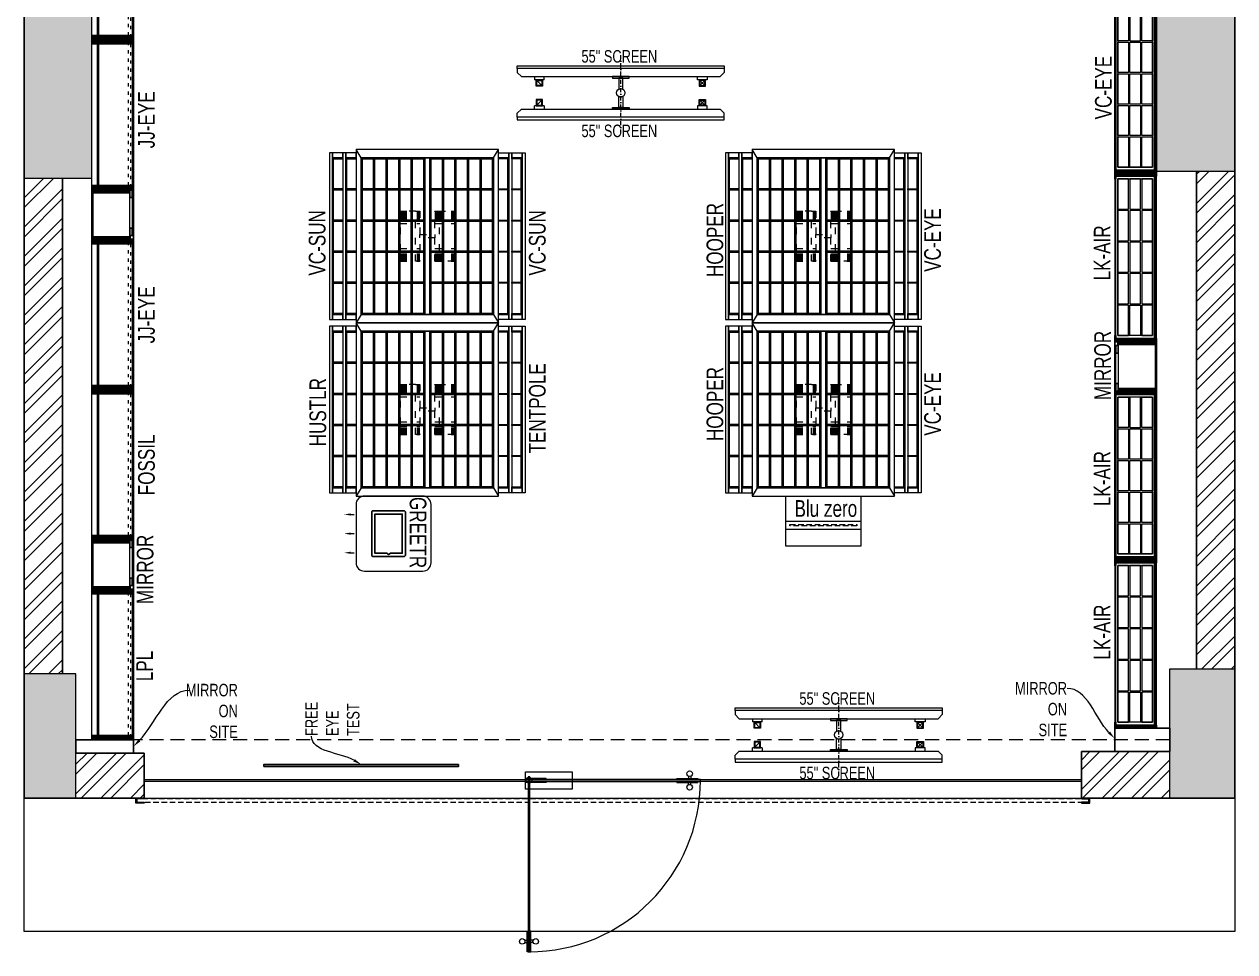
# Model space of a CAD drawing. Header units: feet. Extents: x 9123298 to 9130558, y -5938013 to -5926771.
# Drawn here: x 9123298 to 9130558, y -5938013 to -5932448 of the extents above; entities that cross this region are included whole.
import ezdxf
from ezdxf import colors
from ezdxf.entities.mleader import LeaderData, LeaderLine
from ezdxf.math import Vec2, Vec3

# ---------------------------------------------------------------- set-up
doc = ezdxf.new("R2010")
doc.units = ezdxf.units.FT
doc.header["$LTSCALE"] = 33
doc.header["$MEASUREMENT"] = 0
for name, pattern in [('ACAD_ISO03W100', [30, 12, -18]), ('D10_DASHED', [0.75, 0.5, -0.25]), ('DASHDOT2', [0.5, 0.25, -0.125, 0, -0.125]), ('HIDDEN', [9.525, 6.35, -3.175]), ('HIDDENX2', [0.75, 0.5, -0.25])]:
    doc.linetypes.add(name, pattern=pattern)
for name, color, linetype, lineweight in [('A-COL', 243, 'Continuous', 9), ('A-Glazing', 4, 'Continuous', 20), ('A-shutter', 8, 'Continuous', 18), ('A-STAIR', 6, 'Continuous', 5), ('beam', 90, 'Continuous', 9), ('column hatch', 5, 'Continuous', 0), ('Glazing', 141, 'Continuous', 15), ('LENS-DIM', 252, 'Continuous', 5), ('LENS-FURNITURE', 13, 'Continuous', 9), ('LENS-PARTITION', 21, 'Continuous', 25), ('LENS-TEXT', 31, 'Continuous', 5), ('LENS_TEXT', 31, 'Continuous', 5), ('LK-EQPMT', 3, 'Continuous', 18), ('LK-FF&E FLOOR', 1, 'Continuous', 9), ('LK-FF&E WALL', 1, 'Continuous', 9), ('LK-IT', 3, 'Continuous', 18), ('LN-ELEVATION-1', 81, 'Continuous', 25), ('LN-ELEVATION-2', 103, 'Continuous', 20), ('LN-ELEVATION-3', 125, 'Continuous', 18), ('LN-ELEVATION-4', 145, 'Continuous', 13), ('LN-ELEVATION-5', 167, 'Continuous', 5), ('LN-HATCH', 251, 'Continuous', 0), ('PLANO-TXT', 252, 'Continuous', 5), ('rolling shutter', 1, 'Continuous', 5)]:
    doc.layers.add(name, color=color, linetype=linetype, lineweight=lineweight)
doc.layers.add('A-WALL', color=1, linetype='Continuous')
doc.styles.add('LK TXT', font='GILC____.TTF', dxfattribs={"height": 100})
doc.styles.get("Standard").update_dxf_attribs({"font": 'GILC____.TTF'})
pattern_1 = [(45, (7858558.917, 3503823.203), (-4.4901280605, 4.4901280605), [])]
pattern_2 = [(45, (4208834.247, 1706614.74), (-4.4901280605, 4.4901280605), [])]
pattern_3 = [(45, (4209134.247, 1706614.74), (-4.4901280605, 4.4901280605), [])]

# ---------------------------------------------------------------- blocks, each defined once
blk = doc.blocks.new('BLUE ZERO')
at = {"layer": 'LENS-FURNITURE', "ltscale": 0.5}
for points in [[(86206.7, 120883.4), (86206.7, 120433.4), (85906.7, 120433.4), (85906.7, 120883.4)], [(86106.7, 120883.4), (86106.7, 120433.4), (86056.7, 120433.4), (86056.7, 120883.4)]]:
    blk.add_lwpolyline(points, close=True, dxfattribs=at)
at = {"layer": 'LENS-FURNITURE', "linetype": 'D10_DASHED', "ltscale": 2}
blk.add_lwpolyline([(86085.7, 120858.4), (86085.7, 120458.4), (86077.7, 120458.4), (86077.7, 120858.4)], close=True, dxfattribs=at)
blk = doc.blocks.new('VC HD 1010')
at = {"layer": 'LN-HATCH', "ltscale": 0.5}
h = blk.add_hatch(dxfattribs=at)
h.set_pattern_fill('ANSI31', color=256, scale=2)
h.set_pattern_definition([(45, (3761554.586, 1795022.936), (-4.490128061, 4.490128061), [])])
h.paths.add_polyline_path([(-505.2, 24), (-505.2, -166), (-499.2, -166), (-499.2, -176), (-505.2, -176), (-505.2, -220), (-487.2, -220), (-487.2, 24)])
h = blk.add_hatch(dxfattribs=at)
h.set_pattern_fill('ANSI31', color=256, scale=2)
h.set_pattern_definition(pattern_1)
h.paths.add_polyline_path([(504.8, 24), (504.8, -166), (498.8, -166), (498.8, -176), (504.8, -176), (504.8, -220), (486.8, -220), (486.8, 24)])
h = blk.add_hatch(dxfattribs=at)
h.set_pattern_fill('ANSI31', color=256, scale=2)
h.set_pattern_definition([(45, (7858741.917, 3503823.203), (-4.4901280605, 4.4901280605), [])])
h.paths.add_polyline_path([(-470.2, -220), (-470.2, -226), (-505.2, -226), (-505.2, -220)])
h = blk.add_hatch(dxfattribs=at)
h.set_pattern_fill('ANSI31', color=256, scale=2)
h.set_pattern_definition(pattern_1)
h.paths.add_polyline_path([(476.8, -220), (476.8, -226), (511.8, -226), (511.8, -220)])
at = {"layer": 'LN-ELEVATION-1', "ltscale": 0.5}
for points in [[(-505.2, 24), (-505.2, -166), (-499.2, -166), (-499.2, -176), (-505.2, -176), (-505.2, -220), (-487.2, -220), (-487.2, 24)], [(486.8, 12), (-487.2, 12), (-487.2, 18), (486.8, 18)], [(504.8, 24), (504.8, -166), (498.8, -166), (498.8, -176), (504.8, -176), (504.8, -220), (486.8, -220), (486.8, 24)], [(-470.2, -220), (-470.2, -226), (-505.2, -226), (-505.2, -220)], [(469.8, -220), (469.8, -226), (504.8, -226), (504.8, -220)]]:
    blk.add_lwpolyline(points, close=True, dxfattribs=at)
at = {"layer": 'LN-ELEVATION-2', "ltscale": 0.5}
blk.add_lwpolyline([(470.2, 0), (-470.2, 0), (-470.2, -208), (470.2, -208)], close=True, dxfattribs=at)
at = {"layer": 'LN-ELEVATION-3', "ltscale": 0.5}
for p, q in [((-487.2, 24), (486.8, 24)), ((-470.2, -220), (469.8, -220)), ((469.8, -226), (-470.2, -226))]:
    blk.add_line(p, q, dxfattribs=at)
for points in [[(-470.2, 0), (-288.5, 0), (-288.5, -64), (-470.2, -64)], [(-280.5, 0), (-98.8, 0), (-98.8, -64), (-280.5, -64)], [(-90.8, 0), (90.8, 0), (90.8, -64), (-90.8, -64)], [(98.8, 0), (280.5, 0), (280.5, -64), (98.8, -64)], [(288.5, 0), (470.2, 0), (470.2, -64), (288.5, -64)], [(-470.2, -136), (-288.5, -136), (-288.5, -72), (-470.2, -72)], [(-280.5, -72), (-98.8, -72), (-98.8, -136), (-280.5, -136)], [(-90.8, -72), (90.8, -72), (90.8, -136), (-90.8, -136)], [(98.8, -72), (280.5, -72), (280.5, -136), (98.8, -136)], [(288.5, -72), (470.2, -72), (470.2, -136), (288.5, -136)], [(-470.2, -144), (-288.5, -144), (-288.5, -208), (-470.2, -208)], [(-280.5, -144), (-98.8, -144), (-98.8, -208), (-280.5, -208)], [(-90.8, -144), (90.8, -144), (90.8, -208), (-90.8, -208)], [(98.8, -144), (280.5, -144), (280.5, -208), (98.8, -208)], [(288.5, -144), (470.2, -144), (470.2, -208), (288.5, -208)]]:
    blk.add_lwpolyline(points, close=True, dxfattribs=at)
blk = doc.blocks.new('MIRROR')
at = {"layer": 'LN-HATCH', "ltscale": 0.5}
h = blk.add_hatch(dxfattribs=at)
h.set_pattern_fill('ANSI31', color=256, scale=2)
h.set_pattern_definition([(45, (4060433.7416, 1708720.787), (-4.4901280605, 4.4901280605), [])])
h.paths.add_polyline_path([(212.9, 101.3), (230.9, 101.3), (230.9, -127.7), (212.9, -127.7)])
h.paths.add_polyline_path([(230.9, 95.3), (494.9, 95.3), (494.9, 101.3), (230.9, 101.3)])
h.paths.add_polyline_path([(512.9, 101.3), (494.9, 101.3), (494.9, -127.7), (512.9, -127.7)])
at = {"layer": 'Defpoints'}
blk.add_lwpolyline([(512.9, 101.3), (212.9, 101.3), (212.9, -148.7), (512.9, -148.7)], close=True, dxfattribs=at)
at = {"layer": 'LN-ELEVATION-1'}
for points in [[(212.9, 101.3), (230.9, 101.3), (230.9, -127.7), (212.9, -127.7)], [(230.9, 95.3), (494.9, 95.3), (494.9, 101.3), (230.9, 101.3)], [(512.9, 101.3), (494.9, 101.3), (494.9, -127.7), (512.9, -127.7)], [(259.9, -141.7), (259.9, -127.7), (214.9, -127.7), (214.9, -148.7), (223.9, -148.7), (223.9, -147.2), (216.4, -147.2), (216.4, -141.7)], [(442.9, -141.7), (442.9, -127.7), (487.9, -127.7), (487.9, -148.7), (478.9, -148.7), (478.9, -147.2), (486.4, -147.2), (486.4, -141.7)], [(504.9, -148.7), (504.9, -147.2), (509.4, -147.2), (509.4, -129.2), (487.9, -129.2), (487.9, -127.7), (510.9, -127.7), (510.9, -148.7)]]:
    blk.add_lwpolyline(points, close=True, dxfattribs=at)
at = {"layer": 'LN-ELEVATION-2', "color": 4, "lineweight": 0}
blk.add_lwpolyline([(216.4, -141.7), (486.4, -141.7), (486.4, -147.2), (216.4, -147.2)], close=True, dxfattribs=at)
at = {"layer": 'LN-ELEVATION-2'}
blk.add_lwpolyline([(259.9, -141.7), (442.9, -141.7), (442.9, -127.7), (259.9, -127.7)], close=True, dxfattribs=at)
at = {"layer": 'LN-ELEVATION-4', "ltscale": 0.5}
blk.add_line((478.9, -148.7), (223.9, -148.7), dxfattribs=at)
blk = doc.blocks.new('*U45')
at = {"layer": 'A-shutter', "color": 5, "ltscale": 10}
for points in [[(41038450.5, -1561539.2), (41038450.5, -1561544.2), (41038405.5, -1561544.2), (41038405.5, -1561564.2), (41038450.5, -1561564.2), (41038450.5, -1561569.2), (41038400.5, -1561569.2), (41038400.5, -1561539.2)], [(41044070.5, -1561539.2), (41044070.5, -1561544.2), (41044115.5, -1561544.2), (41044115.5, -1561564.2), (41044070.5, -1561564.2), (41044070.5, -1561569.2), (41044120.5, -1561569.2), (41044120.5, -1561539.2)]]:
    blk.add_lwpolyline(points, close=True, dxfattribs=at)
at = {"layer": 'A-shutter', "color": 5, "linetype": 'HIDDENX2', "ltscale": 2}
blk.add_lwpolyline([(41038405.5, -1561544.2), (41038405.5, -1561564.2), (41044115.5, -1561564.2), (41044115.5, -1561544.2)], close=True, dxfattribs=at)
blk = doc.blocks.new('A$Cf1aa3ac2')
at = {"layer": 'column hatch'}
h = blk.add_hatch(color=8, dxfattribs=at)
h.dxf.hatch_style = 1
h.paths.add_polyline_path([(-4713.2, 2675), (-5118.2, 2675), (-5118.2, 1675), (-4713.2, 1675)])
h.paths.add_polyline_path([(2141.8, 2715), (1671.8, 2715), (1671.8, 1715), (2141.8, 1715)])
h.paths.add_polyline_path([(2141.8, 8275), (1766.8, 8275), (1766.8, 7880), (1856.8, 7880), (1856.8, 7800), (2141.8, 7800)])
h.paths.add_polyline_path([(-4738.2, 8275), (-5118.2, 8275), (-5118.2, 7800), (-4838.2, 7800), (-4838.2, 7880), (-4738.2, 7880)])
h.paths.add_polyline_path([(-4808.2, -1300), (-5118.2, -1300), (-5118.2, -2045), (-4808.2, -2045)])
h.paths.add_polyline_path([(2141.8, -1270), (1751.8, -1270), (1751.8, -2045), (2141.8, -2045)])
at = {"layer": 'LN-HATCH'}
h = blk.add_hatch(dxfattribs=at)
h.set_pattern_fill('ANSI32', color=256, scale=333, angle=180)
h.set_pattern_definition([(225, (-6966311.21, 5286430.09), (88.2999593, -88.2999593), []), (225, (-6966370.08, 5286430.09), (88.2999593, -88.2999593), [])])
h.paths.add_polyline_path([(1751.8, -1765), (1221.8, -1765), (1221.8, -2045), (1751.8, -2045)])
h.paths.add_polyline_path([(-4398.2, -1775), (-4808.2, -1775), (-4808.2, -2045), (-4398.2, -2045)])
h.paths.add_polyline_path([(-4888.2, 1675), (-5118.2, 1675), (-5118.2, -1300), (-4888.2, -1300)])
h.paths.add_polyline_path([(-4893.2, 7800), (-5118.2, 7800), (-5118.2, 2675), (-4893.2, 2675)])
h.paths.add_polyline_path([(2141.8, 1715), (1911.8, 1715), (1911.8, -1270), (2141.8, -1270)])
h.paths.add_polyline_path([(2141.8, 7800), (1911.8, 7800), (1911.8, 2715), (2141.8, 2715)])
h.paths.add_polyline_path([(1766.8, 8275), (-1746.2, 8275), (-1746.2, 8045), (1766.8, 8045)])
h.paths.add_polyline_path([(-2763.2, 8275), (-4738.2, 8275), (-4738.2, 8045), (-2763.2, 8045)])
at = {"layer": 'A-COL'}
for p, q in [((1671.8, 1715), (1671.8, 2715)), ((-4713.2, 1675), (-4713.2, 2675)), ((-5118.2, 1675), (-4713.2, 1675)), ((2141.8, 1715), (1671.8, 1715)), ((-4808.2, -1300), (-5118.2, -1300)), ((-4808.2, -2045), (-4808.2, -1300)), ((1751.8, -2045), (1751.8, -1270)), ((1751.8, -1270), (2141.8, -1270))]:
    blk.add_line(p, q, dxfattribs=at)
at = {"layer": 'A-Glazing'}
blk.add_lwpolyline([(-4398.2, -1933.2), (1221.8, -1933.2), (1221.8, -1945.2), (-4398.2, -1945.2)], close=True, dxfattribs=at)
at = {"layer": 'A-STAIR'}
for p, q in [((-5118.2, -2845), (-5118.2, -2045)), ((-5118.2, -2045), (2141.8, -2045)), ((2141.8, -2045), (2141.8, -2845)), ((2141.8, -2845), (-5118.2, -2845))]:
    blk.add_line(p, q, dxfattribs=at)
at = {"layer": 'A-WALL'}
for p, q in [((-5118.2, -2045), (-5118.2, 8275)), ((2141.8, -2045), (2141.8, 8275)), ((-4888.2, -1300), (-4888.2, 1675)), ((1911.8, -1270), (1911.8, 1715)), ((-4398.2, -1775), (-4808.2, -1775)), ((-4398.2, -2045), (-4398.2, -1775)), ((1221.8, -2045), (1221.8, -1765)), ((1221.8, -1765), (1751.8, -1765)), ((-5118.2, -2045), (-4398.2, -2045)), ((1221.8, -2045), (2141.8, -2045))]:
    blk.add_line(p, q, dxfattribs=at)
at = {"layer": 'beam', "linetype": 'HIDDEN', "ltscale": 0.4}
blk.add_lwpolyline([(1751.8, -1695), (-4808.2, -1695), (-4808.2, -1775), (-4398.2, -1775), (-4398.2, -2045), (1221.8, -2045), (1221.8, -1765), (1751.8, -1765)], close=True, dxfattribs=at)
at = {"layer": 'rolling shutter'}
blk.add_blockref('*U45', (-41042848.7, 1559494.2), dxfattribs=at)
blk = doc.blocks.new('Entrance Door')
at = {"layer": 'Glazing', "ltscale": 111}
blk.add_hatch(color=256, dxfattribs=at).paths.add_polyline_path([(18, -34.8), (18, -1235), (30, -1235), (30, -34.8)])
at = {"layer": 'Glazing'}
for p, q in [((30, -54.2), (18, -66.2)), ((1117.8, -31.3), (1117.8, -54.3)), ((1117.8, -89.2), (1117.8, -66.3)), ((1132.8, -31.3), (1132.8, -54.3)), ((1132.8, -89.2), (1132.8, -66.3))]:
    blk.add_line(p, q, dxfattribs=at)
at = {"layer": 'Glazing', "ltscale": 44}
for p, q in [((-4.9, -1156.3), (18, -1156.3)), ((52.9, -1156.3), (30, -1156.3)), ((-4.9, -1171.3), (18, -1171.3)), ((52.9, -1171.3), (30, -1171.3))]:
    blk.add_line(p, q, dxfattribs=at)
at = {"layer": 'Glazing'}
for points in [[(320, -120.5), (0, -120.5), (0, 0), (320, 0)], [(0, -54.2), (142.5, -54.2), (142.5, -46.8), (0, -46.8)], [(0, -66.2), (142.5, -66.2), (142.5, -73.7), (0, -73.7)], [(1180.8, -54.3), (1038.3, -54.3), (1038.3, -46.8), (1180.8, -46.8)], [(1180.8, -66.3), (1038.3, -66.3), (1038.3, -73.8), (1180.8, -73.8)]]:
    blk.add_lwpolyline(points, close=True, dxfattribs=at)
at = {"layer": 'Glazing', "ltscale": 222}
blk.add_lwpolyline([(-1.5, -66.2), (1198.8, -66.2), (1198.8, -54.2), (-1.5, -54.2)], close=True, dxfattribs=at)
at = {"layer": 'Glazing', "ltscale": 111}
blk.add_lwpolyline([(18, -34.8), (18, -1235), (30, -1235), (30, -34.8)], close=True, dxfattribs=at)
at = {"layer": 'Glazing', "ltscale": 44}
for points in [[(18, -1092.5), (18, -1235), (10.5, -1235), (10.5, -1092.5)], [(30, -1092.5), (30, -1235), (37.5, -1235), (37.5, -1092.5)]]:
    blk.add_lwpolyline(points, close=True, dxfattribs=at)
at = {"layer": 'Glazing'}
for centre, radius in [((1125.3, -13.9), 19), ((24, -58.7), 19.8), ((1125.3, -106.6), 19)]:
    blk.add_circle(centre, radius, dxfattribs=at)
at = {"layer": 'Glazing', "ltscale": 44}
for centre in [(-22.4, -1163.8), (70.4, -1163.8)]:
    blk.add_circle(centre, 19, dxfattribs=at)
at = {"layer": 'Glazing', "ltscale": 222}
blk.add_arc((24, -60.2), 1174.8, 270, 359.99955, dxfattribs=at)
blk = doc.blocks.new('ffgd')
at = {"layer": 'LN-ELEVATION-4', "linetype": 'ACAD_ISO03W100', "ltscale": 0.1}
blk.add_lwpolyline([(0, 47.3), (0, -41.5), (-20, -41.5), (-20, 47.3)], close=True, dxfattribs=at)
at = {"layer": 'LN-ELEVATION-5', "linetype": 'ACAD_ISO03W100', "ltscale": 0.1}
for p, q in [((-159.9, 165.7), (-159.9, 47.3)), ((-159.7, 165.7), (-159.7, 47.3)), ((-159.4, 165.7), (-159.4, 47.3)), ((-159, 165.7), (-159, 47.3)), ((-158.5, 165.7), (-158.5, 47.3)), ((-157.9, 165.7), (-157.9, 47.3)), ((-157.1, 165.7), (-157.1, 47.3)), ((-156.1, 165.7), (-156.1, 47.3)), ((-154.1, 165.7), (-154.1, 47.3)), ((-151.1, 165.7), (-151.1, 47.3)), ((-146.1, 165.7), (-146.1, 47.3)), ((-141.1, 165.7), (-141.1, 47.3)), ((-135.1, 165.7), (-135.1, 47.3)), ((-128.1, 165.7), (-128.1, 47.3)), ((-120.1, 165.7), (-120.1, 47.3)), ((-111.1, 165.7), (-111.1, 47.3)), ((-102.1, 165.7), (-102.1, 47.3)), ((-85, 165.7), (-85, 47.3)), ((65, 165.7), (65, 47.3)), ((82.1, 165.7), (82.1, 47.3)), ((91.1, 165.7), (91.1, 47.3)), ((100.1, 165.7), (100.1, 47.3)), ((108.1, 165.7), (108.1, 47.3)), ((115.1, 165.7), (115.1, 47.3)), ((121.1, 165.7), (121.1, 47.3)), ((126.1, 165.7), (126.1, 47.3)), ((131.1, 165.7), (131.1, 47.3)), ((134.1, 165.7), (134.1, 47.3)), ((136.1, 165.7), (136.1, 47.3)), ((137.1, 165.7), (137.1, 47.3)), ((137.9, 165.7), (137.9, 47.3)), ((138.5, 165.7), (138.5, 47.3)), ((139, 165.7), (139, 47.3)), ((139.4, 165.7), (139.4, 47.3)), ((139.7, 165.7), (139.7, 47.3)), ((139.9, 165.7), (139.9, 47.3)), ((-159.9, -41.5), (-159.9, -159.9)), ((-159.7, -41.5), (-159.7, -159.9)), ((-159.4, -41.5), (-159.4, -159.9)), ((-159, -41.5), (-159, -159.9)), ((-158.5, -41.5), (-158.5, -159.9)), ((-157.9, -41.5), (-157.9, -159.9)), ((-157.1, -41.5), (-157.1, -159.9)), ((-156.1, -41.5), (-156.1, -159.9)), ((-154.1, -41.5), (-154.1, -159.9)), ((-151.1, -41.5), (-151.1, -159.9)), ((-146.1, -41.5), (-146.1, -159.9)), ((-141.1, -41.5), (-141.1, -159.9)), ((-135.1, -41.5), (-135.1, -159.9)), ((-128.1, -41.5), (-128.1, -159.9)), ((-120.1, -41.5), (-120.1, -159.9)), ((-111.1, -41.5), (-111.1, -159.9)), ((-102.1, -41.5), (-102.1, -159.9)), ((-85, -41.5), (-85, -159.9)), ((65, -41.5), (65, -159.9)), ((82.1, -41.5), (82.1, -159.9)), ((91.1, -41.5), (91.1, -159.9)), ((100.1, -41.5), (100.1, -159.9)), ((108.1, -41.5), (108.1, -159.9)), ((115.1, -41.5), (115.1, -159.9)), ((121.1, -41.5), (121.1, -159.9)), ((126.1, -41.5), (126.1, -159.9)), ((131.1, -41.5), (131.1, -159.9)), ((134.1, -41.5), (134.1, -159.9)), ((136.1, -41.5), (136.1, -159.9)), ((137.1, -41.5), (137.1, -159.9)), ((137.9, -41.5), (137.9, -159.9)), ((138.5, -41.5), (138.5, -159.9)), ((139, -41.5), (139, -159.9)), ((139.4, -41.5), (139.4, -159.9)), ((139.7, -41.5), (139.7, -159.9)), ((139.9, -41.5), (139.9, -159.9))]:
    blk.add_line(p, q, dxfattribs=at)
for points in [[(140, 73), (140, 165.7), (-160, 165.7), (-160, 73)], [(140, -67.1), (140, -159.9), (-160, -159.9), (-160, -67.1)]]:
    blk.add_lwpolyline(points, dxfattribs=at)
for points in [[(140, 73), (140, 47.3), (-160, 47.3), (-160, 73)], [(140, -41.5), (140, -67.1), (-160, -67.1), (-160, -41.5)]]:
    blk.add_lwpolyline(points, close=True, dxfattribs=at)
blk = doc.blocks.new('EURO 1040 x 1175')
at = {"layer": 'LN-ELEVATION-1'}
for points in [[(-470, -327.4), (470, -327.4), (470, 467.6), (-470, 467.6)], [(-470, 85.1), (470, 85.1), (470, 467.6), (-470, 467.6)], [(-283.2, 85.1), (-277.2, 85.1), (-277.2, 467.6), (-283.2, 467.6)], [(-96.4, 85.1), (-90.4, 85.1), (-90.4, 467.6), (-96.4, 467.6)], [(90.4, 85.1), (96.4, 85.1), (96.4, 467.6), (90.4, 467.6)], [(277.2, 85.1), (283.2, 85.1), (283.2, 467.6), (277.2, 467.6)], [(-470, 386.6), (-283.2, 386.6), (-283.2, 392.6), (-470, 392.6)], [(-277.2, 386.6), (-96.4, 386.6), (-96.4, 392.6), (-277.2, 392.6)], [(-90.4, 386.6), (90.4, 386.6), (90.4, 392.6), (-90.4, 392.6)], [(96.4, 386.6), (277.2, 386.6), (277.2, 392.6), (96.4, 392.6)], [(283.2, 386.6), (470, 386.6), (470, 392.6), (283.2, 392.6)], [(-470, 311.2), (-283.2, 311.2), (-283.2, 317.2), (-470, 317.2)], [(-277.2, 311.2), (-96.4, 311.2), (-96.4, 317.2), (-277.2, 317.2)], [(-90.4, 311.2), (90.4, 311.2), (90.4, 317.2), (-90.4, 317.2)], [(96.4, 311.2), (277.2, 311.2), (277.2, 317.2), (96.4, 317.2)], [(283.2, 311.2), (470, 311.2), (470, 317.2), (283.2, 317.2)], [(-470, 235.8), (-283.2, 235.8), (-283.2, 241.8), (-470, 241.8)], [(-277.2, 235.8), (-96.4, 235.8), (-96.4, 241.8), (-277.2, 241.8)], [(-90.4, 235.8), (90.4, 235.8), (90.4, 241.8), (-90.4, 241.8)], [(96.4, 235.8), (277.2, 235.8), (277.2, 241.8), (96.4, 241.8)], [(283.2, 235.8), (470, 235.8), (470, 241.8), (283.2, 241.8)], [(-470, 160.4), (-283.2, 160.4), (-283.2, 166.4), (-470, 166.4)], [(-277.2, 160.4), (-96.4, 160.4), (-96.4, 166.4), (-277.2, 166.4)], [(-90.4, 160.4), (90.4, 160.4), (90.4, 166.4), (-90.4, 166.4)], [(96.4, 160.4), (277.2, 160.4), (277.2, 166.4), (96.4, 166.4)], [(283.2, 160.4), (470, 160.4), (470, 166.4), (283.2, 166.4)], [(-470, 85.1), (470, 85.1), (470, 55.1), (-470, 55.1)], [(-470, 55.1), (470, 55.1), (470, -327.4), (-470, -327.4)], [(-283.2, 55.1), (-277.2, 55.1), (-277.2, -327.4), (-283.2, -327.4)], [(-96.4, 55.1), (-90.4, 55.1), (-90.4, -327.4), (-96.4, -327.4)], [(90.4, 55.1), (96.4, 55.1), (96.4, -327.4), (90.4, -327.4)], [(277.2, 55.1), (283.2, 55.1), (283.2, -327.4), (277.2, -327.4)], [(-470, -20.3), (-283.2, -20.3), (-283.2, -26.3), (-470, -26.3)], [(-277.2, -20.3), (-96.4, -20.3), (-96.4, -26.3), (-277.2, -26.3)], [(-90.4, -20.3), (90.4, -20.3), (90.4, -26.3), (-90.4, -26.3)], [(96.4, -20.3), (277.2, -20.3), (277.2, -26.3), (96.4, -26.3)], [(283.2, -20.3), (470, -20.3), (470, -26.3), (283.2, -26.3)], [(-470, -95.7), (-283.2, -95.7), (-283.2, -101.7), (-470, -101.7)], [(-277.2, -95.7), (-96.4, -95.7), (-96.4, -101.7), (-277.2, -101.7)], [(-90.4, -95.7), (90.4, -95.7), (90.4, -101.7), (-90.4, -101.7)], [(96.4, -95.7), (277.2, -95.7), (277.2, -101.7), (96.4, -101.7)], [(283.2, -95.7), (470, -95.7), (470, -101.7), (283.2, -101.7)], [(-470, -171.1), (-283.2, -171.1), (-283.2, -177.1), (-470, -177.1)], [(-277.2, -171.1), (-96.4, -171.1), (-96.4, -177.1), (-277.2, -177.1)], [(-90.4, -171.1), (90.4, -171.1), (90.4, -177.1), (-90.4, -177.1)], [(96.4, -171.1), (277.2, -171.1), (277.2, -177.1), (96.4, -177.1)], [(283.2, -171.1), (470, -171.1), (470, -177.1), (283.2, -177.1)], [(-470, -246.4), (-283.2, -246.4), (-283.2, -252.4), (-470, -252.4)], [(-277.2, -246.4), (-96.4, -246.4), (-96.4, -252.4), (-277.2, -252.4)], [(-90.4, -246.4), (90.4, -246.4), (90.4, -252.4), (-90.4, -252.4)], [(96.4, -246.4), (277.2, -246.4), (277.2, -252.4), (96.4, -252.4)], [(283.2, -246.4), (470, -246.4), (470, -252.4), (283.2, -252.4)]]:
    blk.add_lwpolyline(points, close=True, dxfattribs=at)
for points in [[(-283.2, 461.6), (-464, 461.6), (-464, 317.2)], [(-96.4, 461.6), (-277.2, 461.6)], [(90.4, 461.6), (-90.4, 461.6)], [(277.2, 461.6), (96.4, 461.6)], [(464, 317.2), (464, 461.6), (283.2, 461.6)], [(-464, 311.2), (-464, 241.8)], [(464, 241.8), (464, 311.2)], [(-464, 235.8), (-464, 166.4)], [(464, 166.4), (464, 235.8)], [(-464, 160.4), (-464, 91.1), (-283.2, 91.1)], [(283.2, 91.1), (464, 91.1), (464, 160.4)], [(-277.2, 91.1), (-96.4, 91.1)], [(-90.4, 91.1), (90.4, 91.1)], [(96.4, 91.1), (277.2, 91.1)], [(-464, -20.3), (-464, 49.1), (-283.2, 49.1)], [(-277.2, 49.1), (-96.4, 49.1)], [(-90.4, 49.1), (90.4, 49.1)], [(96.4, 49.1), (277.2, 49.1)], [(283.2, 49.1), (464, 49.1), (464, -20.3)], [(-464, -95.7), (-464, -26.3)], [(464, -26.3), (464, -95.7)], [(-464, -171.1), (-464, -101.7)], [(464, -101.7), (464, -171.1)], [(-283.2, -321.4), (-464, -321.4), (-464, -177.1)], [(464, -177.1), (464, -321.4), (283.2, -321.4)], [(-96.4, -321.4), (-277.2, -321.4)], [(90.4, -321.4), (-90.4, -321.4)], [(277.2, -321.4), (96.4, -321.4)]]:
    blk.add_lwpolyline(points, dxfattribs=at)
at = {"layer": 'LN-ELEVATION-2'}
blk.add_lwpolyline([(-520, -357.4), (520, -357.4), (520, 497.6), (-520, 497.6)], close=True, dxfattribs=at)
for points in [[(-470, 467.6), (-520, 497.6)], [(470, 467.6), (520, 497.6)], [(-470, -327.4), (-520, -357.4)], [(470, -327.4), (520, -357.4)]]:
    blk.add_lwpolyline(points, dxfattribs=at)
at = {"layer": 'LN-ELEVATION-3'}
for points in [[(-500, 559.6), (500, 559.6), (500, 577.6), (-500, 577.6)], [(-500, 497.6), (-470, 497.6), (-470, 559.6), (-500, 559.6)], [(470, 497.6), (500, 497.6), (500, 559.6), (470, 559.6)], [(-500, -357.4), (-470, -357.4), (-470, -419.4), (-500, -419.4)], [(470, -357.4), (500, -357.4), (500, -419.4), (470, -419.4)], [(-500, -419.4), (500, -419.4), (500, -437.4), (-500, -437.4)]]:
    blk.add_lwpolyline(points, close=True, dxfattribs=at)
at = {"layer": 'LN-ELEVATION-4'}
for points in [[(-500, 639.6), (500, 639.6), (500, 657.6), (-500, 657.6)], [(-500, 577.6), (-470, 577.6), (-470, 639.6), (-500, 639.6)], [(470, 577.6), (500, 577.6), (500, 639.6), (470, 639.6)], [(-470, 497.6), (-464, 497.6), (-464, 559.6), (-470, 559.6)], [(-464, 553.6), (-283.2, 553.6), (-283.2, 559.6), (-464, 559.6)], [(-283.2, 497.6), (-277.2, 497.6), (-277.2, 559.6), (-283.2, 559.6)], [(-277.2, 553.6), (-96.4, 553.6), (-96.4, 559.6), (-277.2, 559.6)], [(-96.4, 497.6), (-90.4, 497.6), (-90.4, 559.6), (-96.4, 559.6)], [(-90.4, 553.6), (90.4, 553.6), (90.4, 559.6), (-90.4, 559.6)], [(90.4, 497.6), (96.4, 497.6), (96.4, 559.6), (90.4, 559.6)], [(96.4, 553.6), (277.2, 553.6), (277.2, 559.6), (96.4, 559.6)], [(277.2, 497.6), (283.2, 497.6), (283.2, 559.6), (277.2, 559.6)], [(283.2, 553.6), (464, 553.6), (464, 559.6), (283.2, 559.6)], [(464, 497.6), (470, 497.6), (470, 559.6), (464, 559.6)], [(-470, -357.4), (-464, -357.4), (-464, -419.4), (-470, -419.4)], [(-283.2, -357.4), (-277.2, -357.4), (-277.2, -419.4), (-283.2, -419.4)], [(-96.4, -357.4), (-90.4, -357.4), (-90.4, -419.4), (-96.4, -419.4)], [(90.4, -357.4), (96.4, -357.4), (96.4, -419.4), (90.4, -419.4)], [(277.2, -357.4), (283.2, -357.4), (283.2, -419.4), (277.2, -419.4)], [(464, -357.4), (470, -357.4), (470, -419.4), (464, -419.4)], [(-464, -413.4), (-283.2, -413.4), (-283.2, -419.4), (-464, -419.4)], [(-277.2, -413.4), (-96.4, -413.4), (-96.4, -419.4), (-277.2, -419.4)], [(-90.4, -413.4), (90.4, -413.4), (90.4, -419.4), (-90.4, -419.4)], [(96.4, -413.4), (277.2, -413.4), (277.2, -419.4), (96.4, -419.4)], [(283.2, -413.4), (464, -413.4), (464, -419.4), (283.2, -419.4)], [(-500, -437.4), (-470, -437.4), (-470, -499.4), (-500, -499.4)], [(-500, -499.4), (500, -499.4), (500, -517.4), (-500, -517.4)], [(470, -437.4), (500, -437.4), (500, -499.4), (470, -499.4)]]:
    blk.add_lwpolyline(points, close=True, dxfattribs=at)
at = {"layer": 'LN-ELEVATION-5'}
for points in [[(-470, 577.6), (-464, 577.6), (-464, 639.6), (-470, 639.6)], [(-464, 633.6), (-283.2, 633.6), (-283.2, 639.6), (-464, 639.6)], [(-283.2, 577.6), (-277.2, 577.6), (-277.2, 639.6), (-283.2, 639.6)], [(-277.2, 633.6), (-96.4, 633.6), (-96.4, 639.6), (-277.2, 639.6)], [(-96.4, 577.6), (-90.4, 577.6), (-90.4, 639.6), (-96.4, 639.6)], [(-90.4, 633.6), (90.4, 633.6), (90.4, 639.6), (-90.4, 639.6)], [(90.4, 577.6), (96.4, 577.6), (96.4, 639.6), (90.4, 639.6)], [(96.4, 633.6), (277.2, 633.6), (277.2, 639.6), (96.4, 639.6)], [(277.2, 577.6), (283.2, 577.6), (283.2, 639.6), (277.2, 639.6)], [(283.2, 633.6), (464, 633.6), (464, 639.6), (283.2, 639.6)], [(464, 577.6), (470, 577.6), (470, 639.6), (464, 639.6)], [(-470, -437.4), (-464, -437.4), (-464, -499.4), (-470, -499.4)], [(-464, -493.4), (-283.2, -493.4), (-283.2, -499.4), (-464, -499.4)], [(-283.2, -437.4), (-277.2, -437.4), (-277.2, -499.4), (-283.2, -499.4)], [(-277.2, -493.4), (-96.4, -493.4), (-96.4, -499.4), (-277.2, -499.4)], [(-96.4, -437.4), (-90.4, -437.4), (-90.4, -499.4), (-96.4, -499.4)], [(-90.4, -493.4), (90.4, -493.4), (90.4, -499.4), (-90.4, -499.4)], [(90.4, -437.4), (96.4, -437.4), (96.4, -499.4), (90.4, -499.4)], [(96.4, -493.4), (277.2, -493.4), (277.2, -499.4), (96.4, -499.4)], [(277.2, -437.4), (283.2, -437.4), (283.2, -499.4), (277.2, -499.4)], [(283.2, -493.4), (464, -493.4), (464, -499.4), (283.2, -499.4)], [(464, -437.4), (470, -437.4), (470, -499.4), (464, -499.4)]]:
    blk.add_lwpolyline(points, close=True, dxfattribs=at)
at = {"layer": 'LENS-DIM'}
blk.add_blockref('ffgd', (10, 67.1), dxfattribs=at)
blk = doc.blocks.new('JJ SH 900')
at = {"layer": 'LN-HATCH', "ltscale": 0.5}
h = blk.add_hatch(dxfattribs=at)
h.set_pattern_fill('ANSI31', color=256, scale=50)
h.paths.add_polyline_path([(-911.8, 0), (-911.8, -190), (-905.8, -190), (-905.8, -200), (-911.8, -200), (-911.8, -244), (-886.8, -244), (-886.8, 0)])
h = blk.add_hatch(dxfattribs=at)
h.set_pattern_fill('ANSI31', color=256, scale=2)
h.set_pattern_definition(pattern_2)
h.paths.add_polyline_path([(-11.8, 0), (-11.8, -190), (-17.8, -190), (-17.8, -200), (-11.8, -200), (-11.8, -244), (-36.8, -244), (-36.8, 0)])
h = blk.add_hatch(dxfattribs=at)
h.set_pattern_fill('ANSI31', color=256, scale=2)
h.set_pattern_definition(pattern_3)
h.paths.add_polyline_path([(-36.8, -40), (-886.8, -40), (-886.8, -34), (-36.8, -34)])
h = blk.add_hatch(dxfattribs=at)
h.set_pattern_fill('ANSI31', color=256, scale=2)
h.set_pattern_definition(pattern_3)
h.paths.add_polyline_path([(-876.8, -244), (-876.8, -250), (-911.8, -250), (-911.8, -244)])
h = blk.add_hatch(dxfattribs=at)
h.set_pattern_fill('ANSI31', color=256, scale=2)
h.set_pattern_definition(pattern_2)
h.paths.add_polyline_path([(-46.8, -244), (-46.8, -250), (-11.8, -250), (-11.8, -244)])
at = {"layer": 'LN-ELEVATION-1', "ltscale": 0.5}
for points in [[(-911.8, 0), (-911.8, -190), (-905.8, -190), (-905.8, -200), (-911.8, -200), (-911.8, -244), (-886.8, -244), (-886.8, 0)], [(-11.8, 0), (-11.8, -190), (-17.8, -190), (-17.8, -200), (-11.8, -200), (-11.8, -244), (-36.8, -244), (-36.8, 0)], [(-36.8, -40), (-886.8, -40), (-886.8, -34), (-36.8, -34)], [(-876.8, -244), (-876.8, -250), (-911.8, -250), (-911.8, -244)], [(-46.8, -244), (-46.8, -250), (-11.8, -250), (-11.8, -244)]]:
    blk.add_lwpolyline(points, close=True, dxfattribs=at)
at = {"layer": 'LN-ELEVATION-3', "ltscale": 0.5}
for p, q in [((-886.8, 0), (-36.8, 0)), ((-876.8, -244), (-46.8, -244)), ((-46.8, -250), (-876.8, -250))]:
    blk.add_line(p, q, dxfattribs=at)
at = {"layer": 'LN-ELEVATION-4', "linetype": 'ACAD_ISO03W100', "ltscale": 0.05}
blk.add_lwpolyline([(-886.8, -220), (-36.8, -220), (-36.8, -232), (-886.8, -232)], close=True, dxfattribs=at)
blk = doc.blocks.new('GREETR 450x450')
at = {"layer": 'LN-ELEVATION-1', "linetype": 'ByBlock', "lineweight": -2}
for p, q in [((481.3, 339.7), (461, 339.7)), ((481.3, 225), (461, 225)), ((481.3, 110.3), (461, 110.3))]:
    blk.add_line(p, q, dxfattribs=at)
at = {"layer": 'LN-ELEVATION-1'}
for points in [[(355.5, 98.3), (355.5, 352.3, 0.414214), (345.5, 362.3), (163.5, 362.3, 0.414214), (153.5, 352.3), (153.5, 98.3, 0.414214), (163.5, 88.3), (345.5, 88.3, 0.414214)], [(264, 342.8), (336.5, 342.8), (336.5, 107.8), (172.5, 107.8), (172.5, 342.8), (245, 342.8, 0.327538), (246.9, 344.2, -0.733799), (262.1, 344.2, 0.327538)]]:
    blk.add_lwpolyline(points, format="xyb", close=True, dxfattribs=at)
at = {"layer": 'LN-ELEVATION-1', "linetype": 'ByBlock', "lineweight": -2}
for points in [[(481.3, 346.4), (481.3, 333.1), (521.3, 339.7)], [(481.3, 231.7), (481.3, 218.3), (521.3, 225)], [(481.3, 116.9), (481.3, 103.6), (521.3, 110.3)]]:
    blk.add_solid(points, dxfattribs=at)
at = {"layer": 'LN-ELEVATION-2'}
blk.add_lwpolyline([(50, 0), (400, 0, 0.414214), (450, 50), (450, 400, 0.414214), (400, 450), (50, 450, 0.414214), (0, 400), (0, 50, 0.414214)], format="xyb", close=True, dxfattribs=at)
at = {"layer": 'LENS-TEXT', "color": 0, "linetype": 'Continuous', "ltscale": 3, "insert": (78.9, 218.7), "char_height": 100, "attachment_point": 5, "rotation": 90, "style": 'LK TXT'}
blk.add_mtext_dynamic_manual_height_columns('GREETR', width=353.056, gutter_width=0.5, heights=[0], dxfattribs=at)
blk = doc.blocks.new('55INCH')
at = {"layer": 'LK-EQPMT', "ltscale": 12}
for p, q in [((2111558.8, 1135690.5), (2111583.2, 1135690.5)), ((2111583.2, 1135690.5), (2111607.7, 1135666)), ((2111607.7, 1134473.9), (2111607.7, 1135666)), ((2111607.7, 1135587.9), (2111627.2, 1135587.9)), ((2111627.2, 1135587.9), (2111627.2, 1135529.3)), ((2111627.2, 1135529.3), (2111607.7, 1135529.3)), ((2111627.2, 1134610.6), (2111607.7, 1134610.6)), ((2111627.2, 1134610.6), (2111627.2, 1134552)), ((2111607.7, 1134552), (2111627.2, 1134552)), ((2111558.8, 1134449.5), (2111583.2, 1134449.5)), ((2111583.2, 1134449.5), (2111607.7, 1134473.9))]:
    blk.add_line(p, q, dxfattribs=at)
at = {"layer": 'LK-EQPMT'}
for p, q in [((2111661.6, 1135543.3), (2111631, 1135573.9)), ((2111661.6, 1135573.9), (2111631, 1135543.3)), ((2111661.6, 1134597.1), (2111631, 1134566.5))]:
    blk.add_line(p, q, dxfattribs=at)
at = {"layer": 'LK-EQPMT', "ltscale": 12}
blk.add_lwpolyline([(2111542.6, 1135690.5), (2111558.8, 1135690.5), (2111558.8, 1134449.5), (2111542.6, 1134449.5)], close=True, dxfattribs=at)
at = {"layer": 'LK-EQPMT'}
for points in [[(2111627.2, 1135577.7), (2111627.2, 1135539.5), (2111665.4, 1135539.5), (2111665.4, 1135577.7)], [(2111631, 1135573.9), (2111631, 1135543.3), (2111661.6, 1135543.3), (2111661.6, 1135573.9)], [(2111627.2, 1134562.7), (2111627.2, 1134600.9), (2111665.4, 1134600.9), (2111665.4, 1134562.7)], [(2111631, 1134566.5), (2111631, 1134597.1), (2111661.6, 1134597.1), (2111661.6, 1134566.5)]]:
    blk.add_lwpolyline(points, close=True, dxfattribs=at)

msp = doc.modelspace()

# ---------------------------------------------------------------- linework, layer by layer
msp.add_lwpolyline([(9125903.5, -5936889), (9124735.5, -5936889), (9124735.5, -5936901), (9125903.5, -5936901)], close=True)
at = {"layer": 'LENS-PARTITION'}
for points in [[(9129838.3, -5936671.3), (9130168.3, -5936671.3), (9130168.3, -5936811.3), (9129838.3, -5936811.3)], [(9123953.3, -5936741.3), (9123608.3, -5936741.3), (9123608.3, -5936821.3), (9123953.3, -5936821.3)]]:
    msp.add_lwpolyline(points, close=True, dxfattribs=at)
at = {"layer": 'LK-IT', "color": 1, "linetype": 'DASHDOT2', "ltscale": 3}
for p, q in [((9126876, -5933104.5), (9126876, -5932615.5)), ((9128182.9, -5936956.7), (9128182.9, -5936467.6))]:
    msp.add_line(p, q, dxfattribs=at)
at = {"layer": 'LK-IT'}
for points in [[(9126926, -5932762.6), (9126826, -5932762.6), (9126826, -5932772.6), (9126926, -5932772.6)], [(9126926, -5932957.4), (9126826, -5932957.4), (9126826, -5932947.4), (9126926, -5932947.4)], [(9128232.9, -5936614.7), (9128132.9, -5936614.7), (9128132.9, -5936624.7), (9128232.9, -5936624.7)], [(9128232.9, -5936809.6), (9128132.9, -5936809.6), (9128132.9, -5936799.6), (9128232.9, -5936799.6)]]:
    msp.add_lwpolyline(points, close=True, dxfattribs=at)
for points in [[(9126888.5, -5932838.3), (9126888.5, -5932772.6), (9126863.5, -5932772.6), (9126863.5, -5932838.3, -0.267949), (9126888.5, -5932838.3, 1)], [(9126888.5, -5932881.7), (9126888.5, -5932947.4), (9126863.5, -5932947.4), (9126863.5, -5932881.7, 0.267949), (9126888.5, -5932881.7, -1)], [(9128195.4, -5936690.5), (9128195.4, -5936624.7), (9128170.4, -5936624.7), (9128170.4, -5936690.5, -0.267949), (9128195.4, -5936690.5, 1)], [(9128195.4, -5936733.8), (9128195.4, -5936799.6), (9128170.4, -5936799.6), (9128170.4, -5936733.8, 0.267949), (9128195.4, -5936733.8, -1)]]:
    msp.add_lwpolyline(points, format="xyb", dxfattribs=at)
at = {"layer": 'LK-IT', "color": 1}
for centre in [(9126876, -5932860), (9128182.9, -5936712.1)]:
    msp.add_circle(centre, 25, dxfattribs=at)

# ---------------------------------------------------------------- block references
at = {"layer": 'A-Glazing', "xscale": 0.8748404702499005, "yscale": 0.8748404702499005, "zscale": 0.8748404702499005, "rotation": 1.10906808705e-05}
msp.add_blockref('Entrance Door', (9126304.6, -5936932.7), dxfattribs=at)
at = {"layer": 'LENS-DIM', "color": 2}
msp.add_blockref('A$Cf1aa3ac2', (9128416.5, -5935046.2), dxfattribs=at)
at = {"layer": 'LK-FF&E FLOOR'}
for name, p, rotation in [('EURO 1040 x 1175', (9125785.9, -5933719.4), 90), ('EURO 1040 x 1175', (9128160.9, -5933719.4), 90), ('EURO 1040 x 1175', (9125785.9, -5934759.4), 90), ('EURO 1040 x 1175', (9128160.9, -5934759.4), 90), ('GREETR 450x450', (9125738.3, -5935279.4), 179.9999999999999), ('BLUE ZERO', (9007432.4, -5849372.7), 270)]:
    msp.add_blockref(name, p, dxfattribs=dict(at, rotation=rotation))
at = {"layer": 'LK-FF&E WALL'}
for name, p, rotation in [('JJ SH 900', (9123703.3, -5931629.5), 90), ('VC HD 1010', (9130064.3, -5932836.4), 270), ('JJ SH 900', (9123703.3, -5932529.5), 90.00000000000003), ('JJ SH 900', (9123703.3, -5933729.5), 90.00000000000003), ('JJ SH 900', (9123703.3, -5934629.5), 90.00000000000003), ('VC HD 1010', (9130064.3, -5935156.4), 270), ('JJ SH 900', (9123703.3, -5935829.5), 90)]:
    msp.add_blockref(name, p, dxfattribs=dict(at, rotation=rotation))
at = {"layer": 'LK-FF&E WALL', "xscale": -1}
for name, p, rotation in [('VC HD 1010', (9130064.3, -5933846.1), 270), ('MIRROR', (9123804.7, -5933228.3), 90), ('MIRROR', (9129987, -5934864.2), 270), ('MIRROR', (9123804.7, -5935328.3), 90), ('VC HD 1010', (9130064.3, -5936166.1), 270)]:
    msp.add_blockref(name, p, dxfattribs=dict(at, rotation=rotation))
at = {"layer": 'LK-IT', "rotation": 270}
for p in [(7991806, -3821154.9), (7993113, -3825007.1)]:
    msp.add_blockref('55INCH', p, dxfattribs=at)
at = {"layer": 'LK-IT', "xscale": -1, "rotation": 270}
for p in [(7991806, -8044565.1), (7993113, -8048417.2)]:
    msp.add_blockref('55INCH', p, dxfattribs=at)

# ---------------------------------------------------------------- texts
at = {"layer": 'LENS-TEXT', "color": 0, "linetype": 'Continuous', "ltscale": 3, "char_height": 75, "width": 783.964, "attachment_point": 5, "style": 'LK TXT'}
for insert in [(9126867.5, -5932641.8), (9126867.5, -5933088.8), (9128174.5, -5936493.9), (9128174.5, -5936940.9)]:
    msp.add_mtext('\\pt225;55" SCREEN', dxfattribs=dict(at, insert=insert))
at = {"layer": 'LENS_TEXT', "linetype": 'Continuous', "ltscale": 3, "char_height": 100, "width": 324.474, "attachment_point": 5, "rotation": 90, "style": 'LK TXT'}
for insert in [(9129766.1, -5934495.9, -23744), (9124024.1, -5935718.9, -23744)]:
    msp.add_mtext('{\\C7;MIRROR}', dxfattribs=dict(at, insert=insert))
at = {"layer": 'PLANO-TXT', "linetype": 'Continuous', "ltscale": 3, "char_height": 100, "width": 149.547, "attachment_point": 5, "rotation": 90, "style": 'LK TXT'}
for s, insert in [('VC-EYE', (9129770.8, -5932828.7, -23744)), ('JJ-EYE', (9124031.9, -5933021.8, -23744)), ('VC-SUN', (9125055.7, -5933760.3, -23744)), ('VC-SUN', (9126376, -5933760.3, -23744)), ('HOOPER', (9127441.1, -5933743, -23744)), ('VC-EYE ', (9128746.5, -5933743, -23744)), ('LK-AIR', (9129762.9, -5933820.2, -23744)), ('JJ-EYE', (9124031.9, -5934192.3, -23744)), ('TENTPOLE', (9126376, -5934752.9, -23744)), ('HOOPER', (9127441.1, -5934727, -23744)), ('VC-EYE ', (9128746.5, -5934726.5, -23744)), ('HUSTLR', (9125059.9, -5934775.9, -23744)), ('FOSSIL', (9124031.9, -5935092, -23744)), ('LK-AIR', (9129762.9, -5935174.2, -23744)), ('LK-AIR', (9129762.9, -5936095.3, -23744)), ('LPL', (9124020, -5936298.6, -23744))]:
    msp.add_mtext(s, dxfattribs=dict(at, insert=insert))
at = {"layer": 'PLANO-TXT', "linetype": 'Continuous', "ltscale": 3, "insert": (9128106, -5935354.4), "char_height": 100, "width": 510.552, "attachment_point": 5, "style": 'LK TXT'}
msp.add_mtext('\\pt800;Blu zero', dxfattribs=at)

# ---------------------------------------------------------------- leaders
at = {"layer": 'LENS-TEXT', "color": 0, "linetype": 'Continuous', "ltscale": 3}
ml = msp.add_multileader_mtext('Standard', dxfattribs=at)
ml.set_content('\\pxqr,t3;{\\C0;MIRROR ON SITE}', color=1)
ml.set_leader_properties(color=256, linetype='ByLayer', lineweight=-1)
ml.build(insert=Vec2(0, 0))
ml.multileader.update_dxf_attribs({"leader_type": 2, "dogleg_length": 0.36, "arrow_head_size": 50})
ctx = ml.context
ctx.base_point, ctx.char_height, ctx.arrow_head_size, ctx.landing_gap_size, ctx.plane_origin, ctx.plane_x_axis, ctx.plane_y_axis = Vec3(9124289.9, -5936443.4, 47488.1), 75, 50, 0.09, Vec3(9130590.9, -5938068.5, 47488.1), Vec3(0.999999, -0.001097), Vec3(0.001097, 0.999999)
notes = []
notes.append((ctx, [(1, (1, 1, 0), (9124289.5, -5936443.4, 47488.1), (0.999999, -0.001097), 0.36, [(1, [(9123953.3, -5936781.3, 47488.1)], 0, [])])]))
ctx.mtext.insert, ctx.mtext.text_direction, ctx.mtext.rotation, ctx.mtext.width, ctx.mtext.flow_direction = Vec3(9124290, -5936405.4, 47488.1), Vec3(0.999999, -0.001097), 6.282088, 289.544, 5
ml = msp.add_multileader_mtext('Standard', dxfattribs=at)
ml.set_content('\\pxqr,t3;{\\C0;MIRROR ON SITE}', color=1)
ml.set_leader_properties(color=256, linetype='ByLayer', lineweight=-1)
ml.build(insert=Vec2(0, 0))
ml.multileader.update_dxf_attribs({"leader_type": 2, "dogleg_length": 0.36, "arrow_head_size": 50})
ctx = ml.context
ctx.base_point, ctx.char_height, ctx.arrow_head_size, ctx.landing_gap_size, ctx.plane_origin, ctx.plane_x_axis, ctx.plane_y_axis = Vec3(9129302.3, -5936432.8, 47488.1), 75, 50, 0.09, Vec3(9123251.2, -5938068.5, 47488.1), Vec3(0.999999, 0.001097), Vec3(-0.001097, 0.999999)
ctx.text_align_type = 2
notes.append((ctx, [(1, (1, 1, 0), (9129552.6, -5936432.6, 47488.1), (-0.999999, -0.001097), 0.36, [(1, [(9129838.3, -5936733.6, 47488.1)], 0, [])])]))
ctx.mtext.insert, ctx.mtext.text_direction, ctx.mtext.rotation, ctx.mtext.width, ctx.mtext.alignment, ctx.mtext.flow_direction = Vec3(9129552.1, -5936394.6, 47488.1), Vec3(0.999999, 0.001097), 0.001097, 289.544, 3, 5
at = {"layer": 'LENS_TEXT', "color": 1, "linetype": 'Continuous', "ltscale": 3}
ml = msp.add_multileader_mtext('Standard', dxfattribs=at)
ml.set_content('{\\C256;FREE EYE TEST}', color=1)
ml.set_leader_properties(color=256, linetype='ByLayer', lineweight=-1)
ml.build(insert=Vec2(0, 0))
ml.multileader.update_dxf_attribs({"leader_type": 2, "dogleg_length": 0.36, "arrow_head_size": 50})
ctx = ml.context
ctx.base_point, ctx.char_height, ctx.arrow_head_size, ctx.landing_gap_size, ctx.plane_origin, ctx.plane_x_axis, ctx.plane_y_axis = Vec3(9125021.7, -5936718.8), 75, 50, 0.09, Vec3(9123659.3, -5937996.6), Vec3(0, 1), Vec3(-1, 0)
notes.append((ctx, [(0, (1, 1, 0), (9125021.7, -5936719.2), (0, 1), 0.36, [(1, [(9125319.5, -5936889)], 0, [])])]))
ctx.mtext.insert, ctx.mtext.text_direction, ctx.mtext.rotation, ctx.mtext.width, ctx.mtext.flow_direction = Vec3(9124983.7, -5936718.7), Vec3(0, 1), 1.570796, 354.238, 5
for ctx, leaders in notes:
    for number, flags, end, landing, length, lines in leaders:
        leader = LeaderData()
        leader.index, (leader.has_last_leader_line, leader.has_dogleg_vector, leader.attachment_direction) = number, flags
        leader.last_leader_point, leader.dogleg_vector, leader.dogleg_length = Vec3(end), Vec3(landing), length
        for number, points, colour, breaks in lines:
            line = LeaderLine()
            line.index, line.vertices, line.color, line.breaks = number, Vec3.list(points), colors.encode_raw_color(colour), breaks
            leader.lines.append(line)
        ctx.leaders.append(leader)

doc.saveas('drawing.dxf')
